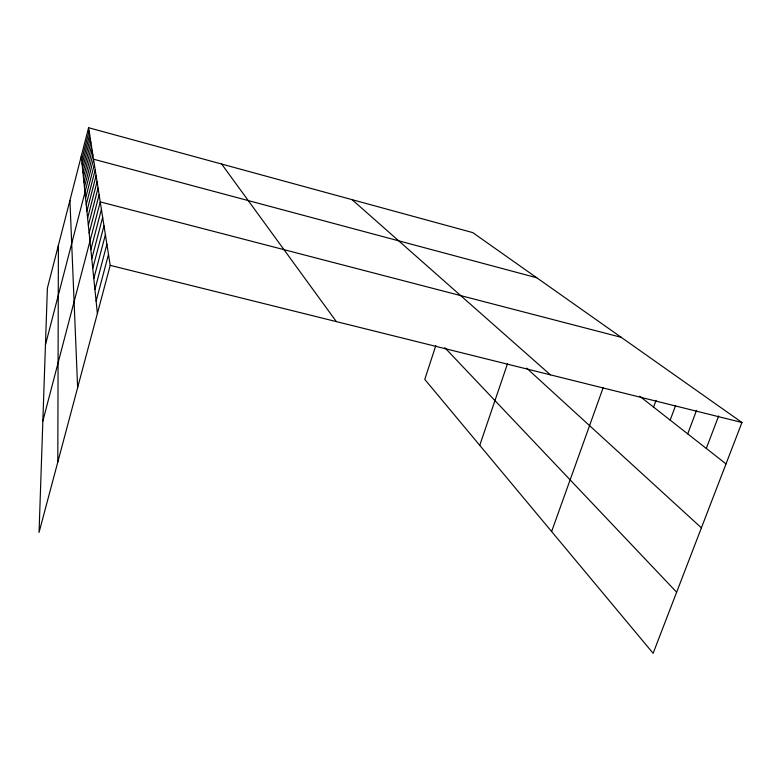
<?xml version="1.0" encoding="UTF-8"?>
<svg xmlns="http://www.w3.org/2000/svg" width="781" height="781" viewBox="0 0 781 781"><rect width="100%" height="100%" fill="white"/><g stroke="black" fill="none" stroke-linecap="round" stroke-linejoin="round"><path stroke-width="1.17" d="M57.804 462.03L58.399 245.283M88.585 127.713L47.387 288.189L39.05 532.427L110.209 265.364L88.585 127.713L472.73 232.601L741.95 422.482L653.131 653.287L424.776 379.4L435.827 345.573M81.673 160.115L89.122 131.149M82.093 164.195L89.678 134.703M82.522 168.432L90.254 138.403M82.981 172.826L90.86 142.24M83.45 177.404L91.484 146.223M83.928 182.158L92.138 150.372M84.436 187.108L92.822 154.697M45.454 344.899L93.525 159.197L536.752 277.753M85.578 198.247L94.345 164.42M86.222 204.515L95.214 169.907M86.896 211.104L96.112 175.657M87.609 218.026L97.069 181.709M88.351 225.319L98.064 188.084M89.141 232.992L99.119 194.801M42.857 420.998L100.241 201.898L621.207 337.324M90.85 249.676L101.413 209.396M91.777 258.745L102.662 217.343M92.763 268.371L103.99 225.777M93.808 278.602L105.396 234.739M94.921 289.487L106.899 244.287M96.112 301.095L108.5 254.469M479.749 445.336L507.474 363.819M551.62 531.539L603.157 387.698M653.57 407.096L656.06 400.321M670.166 420.11L675.604 405.495M687.71 433.865L696.564 410.328M706.288 448.44L718.637 415.98M110.209 265.364L741.95 422.482M639.698 396.221L726.008 463.904M352.104 199.672L550.42 374.851M526.638 368.124L701.406 527.839M444.76 347.633L676.629 592.203M221.648 164.049L336.357 321.606M81.273 156.18L97.381 313.503M69.919 200.405L77.631 387.63"/></g></svg>
